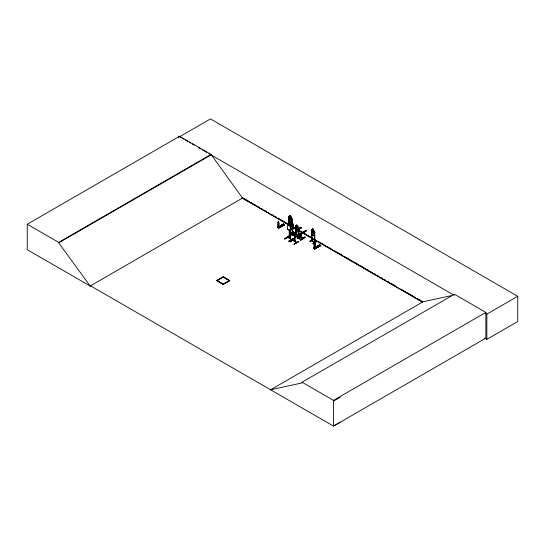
<?xml version="1.0" encoding="UTF-8"?>
<svg xmlns="http://www.w3.org/2000/svg" width="545" height="545" viewBox="0 0 545 545"><rect width="100%" height="100%" fill="white"/><g stroke="black" fill="none" stroke-linecap="round" stroke-linejoin="round"><path stroke-width="0.82" d="M293.094 229.193L290.54 227.762L290.39 222.503L290.219 232.647L290.73 232.79L290.362 231.741L290.185 232.688L293.455 234.575L293.094 233.526L293.476 234.534L293.476 232.013M290.253 222.585L290.54 232.831L290.376 227.537M290.689 227.721L290.676 232.756L290.362 231.741M295.41 233.124L295.731 235.856L295.894 228.9L292.556 227.047L292.556 232.088L295.894 233.941L292.556 232.088M295.424 228.927C294.702 228.137 296.31 224.315 295.39 226.005L295.39 229.329L295.424 225.984L296.534 226.223L296.534 224.983M295.547 233.887L295.37 235.678L298.64 237.566L298.796 227.367L298.796 237.45M295.56 228.852L295.574 225.494M295.874 230.712L295.86 235.747L295.54 235.563L298.824 237.463L298.824 236.625L298.279 236.516L298.824 236.625M278.447 226.802C277.167 228.096 279.496 225.664 277.984 227.537L277.984 226.802L278.849 227.469L279.047 224.295A1.029 0.593 60 0 0 278.897 222.885L278.672 221.529M315.003 248.343L315.201 245.168A1.029 0.593 60 0 0 315.051 243.758L315.051 242.852L315.003 243.785A1.029 0.593 60 0 1 315.16 245.196L315.201 245.168M290.233 231.911L290.73 231.952M292.14 233.921L291.909 232.524L291.909 233.785M295.438 225.576L295.724 235.828L295.404 235.638L295.553 234.732L296.787 235.563M278.12 221.583L278.12 222.489L278.182 221.454M278.338 226.809L278.011 227.088L278.018 223.695A1.029 0.593 60 0 1 278.168 222.462M314.37 248.023L314.124 244.596A1.029 0.593 60 0 1 314.322 243.336L314.69 242.218M314.322 242.43L314.526 241.864L314.996 242.757M314.649 247.757L314.479 248.609L314.308 247.532L313.709 247.873L313.791 248.466L319.922 245.175L313.777 248.466L319.901 245.175M281.404 225.834L281.281 225.487M281.874 225.759L281.874 225.487M317.817 246.34L317.388 246.531L317.905 246.633M295.506 234.915L295.915 234.943M291.527 222.885L291.929 221.842L291.561 222.864L289 221.427L288.707 219.982L289.041 221.406M298.612 231.141L298.244 232.211L295.758 230.733M314.676 234.97L314.288 235.985L311.788 234.582L311.454 233.158M296.977 227.871L297.952 227.428L297.27 228.464L297.979 230.344L297.052 228.607C296.623 230.317 295.417 228.948 296.827 228.198L296.153 226.393L296.991 227.865M314.479 248.609L314.145 247.675L314.649 247.811M309.826 241.476L313.13 239.425L309.86 241.319M291.595 228.832L291.595 229.2C292.536 228.273 291.493 230.01 290.294 228.403M291.595 229.2L291.561 228.88M311.44 240.652L314.71 242.505L314.717 231.666L313.641 230.61M312.53 228.764L313.641 229.363L313.566 230.651L314.104 231.373L314.104 233.689L313.566 234.37L312.564 233.791L312.026 232.49L312.026 230.174L312.564 230.072C312.21 226.768 313.28 231.23 311.835 229.561L311.495 229.867L311.801 240.822L311.883 233.178M311.488 240.665L314.792 242.382M292.031 233.512L294.109 232.34M297.291 236.612L301.644 234.152L298.006 236.469M314.383 242.218L314.499 235.529M314.308 248.064L314.506 247.805M288.687 224.956L288.673 216.678L289.048 216.406L289.783 216.835L289.245 217.019L289.783 220.636L290.785 221.216L291.323 220.534L290.853 216.208L290.853 217.455L291.929 218.511L291.895 224.288M290.24 222.987L290.601 222.789M277.555 226.999L278.243 226.706L277.466 227.49L283.468 223.941L282.862 224.377M277.494 227.517L278.733 228.219L284.647 224.799L283.468 223.941M284.633 224.806L283.4 224.097M277.548 227.442L283.768 224.295L277.473 227.503M278.72 228.219L278.352 228.001L284.408 224.669M278.447 228.001L284.361 224.588M284.558 224.567L278.563 227.933M284.504 224.724L278.59 228.144M319.023 245.25L319.622 244.814L313.627 248.377L314.799 248.99M320.712 245.441L314.513 248.881L320.712 245.441L319.622 244.814M320.419 245.454L320.787 245.679L314.86 249.079M314.717 248.997L315.405 248.159L315.405 248.595L314.458 247.88M320.433 245.475L314.506 248.874M90.552 285.832L90.198 286.043L27.25 249.699L27.25 224.233L179.605 136.27L211.058 154.426L242.511 198.053L289.552 225.214M179.605 136.27L179.605 136.74L210.499 118.905L517.75 296.296L517.75 321.502L486.855 339.337L484.648 338.057M27.25 224.233L58.703 242.389L211.058 154.426M340.162 422.293L333.492 426.095L90.511 285.812L90.15 286.016L58.703 242.859L211.058 154.896M90.15 286.016L242.866 197.849M289.048 216.406L291.534 217.884M288.673 216.678L288.802 225.732M278.018 223.695L278.127 227.047M289.095 217.503L288.687 217.394L289.095 217.503L289.095 225.065M291.548 217.85L291.929 218.511M291.595 222.435L291.711 219.008L292.011 224.227M280.729 225.603L281.329 225.174L282.419 225.889L281.329 225.174M281.867 224.949L282.467 224.52L283.557 225.235L282.467 224.52M292.011 219.179L291.595 219.076M283.679 224.152L277.848 227.715M291.282 221.944L292.392 222.544L292.856 224.547L292.856 226.863L292.318 227.551L291.316 226.972L290.778 225.664L291.316 221.924L291.316 223.164L290.546 222.762M292.392 222.544L292.318 223.825L293.612 224.37L293.612 227.735M289.497 225.923L290.178 225.535L289.858 225.351L289.858 226.032M290.56 222.816L293.087 224.186L293.428 227.36M290.642 225.943L290.642 230.985L287.372 229.098L287.44 224.015L290.71 225.909M293.462 224.84L293.047 224.206M287.372 229.098L290.642 230.985M292.556 227.047L292.624 232.054M297.577 225.535L296.5 224.915L296.5 226.243L295.962 226.345L296.5 229.963L297.502 230.542L298.04 229.861L297.536 225.555L297.577 226.781L298.66 227.442M290.294 228.144L292.045 229.282L290.403 228.341M292.992 228.573L290.349 230.263L293.149 228.846M294.361 228.737L295.043 228.341M298.272 227.176L295.751 225.807M298.796 227.367L298.34 227.258L298.279 237.361L298.66 237.525M295.894 228.9L295.765 234.139L297.584 235.188M298.612 227.858L298.231 227.197L298.578 227.851M290.546 232.688L293.094 234.152M290.717 232.783L290.546 232.041M298.21 228.893L301.187 227.381L301.187 228.008L298.381 229.602M294.28 232.422L291.868 233.764L291.868 232.708L293.496 231.823M298.381 229.002L301.187 227.381L301.174 227.987M292.093 232.844L292.502 232.66L292.461 233.682M293.326 232.34L291.909 233.158L293.496 232.456M298.21 229.52L301.024 227.899L301.01 227.279M292.079 233.866L294.28 232.633M293.094 233.526L293.639 233.628M294.314 233.505L294.314 234.139L292.215 235.345L292.127 234.554M284.64 238.867L289 236.135L284.64 238.867L289.184 236.448L289 236.135L284.817 238.969L289.17 236.428M294.232 233.376L292.038 234.609L295.581 236.55L292.038 234.507M293.094 234.364L293.292 231.748M292.038 235.242L294.232 233.975M294.389 234.064L292.202 235.324L292.202 234.725L294.491 233.403L294.491 234.03M289.858 237.375L289.225 237.743L290.178 237.531L290.178 238.165L289.497 238.553L289.497 230.126M216.665 280.505L223.218 276.724L229.765 280.505L223.218 284.497L216.665 280.505L223.218 284.286L229.765 280.505M216.665 280.716L223.218 276.935L229.765 280.716M223.218 277.139L217.033 280.716L223.218 284.074L229.397 280.716L223.218 277.139L223.218 276.724M296.31 235.065L296.494 230.951M296.31 235.086L296.31 230.848M301.133 232.824L300.949 237.763L301.29 232.926M295.308 236.503L306.372 230.372L306.372 231.005L297.114 236.142L297.114 235.542L306.208 230.29L306.195 230.896L299.198 234.936M295.479 236.612L306.372 230.372M297.277 235.835L297.686 235.651L297.277 236.884M296.78 236.285L295.308 237.13L296.95 236.394M288.823 241.074C288.687 242.103 292.14 238.397 293.196 238.567M288.823 241.278L293.367 238.655L288.993 241.367M301.474 234.071L297.114 236.775M297.052 236.755L301.644 234.152M297.992 236.441L301.46 234.261M289.824 241.646C290.744 241.394 299.757 236.04 289.995 241.946M289.824 241.857L294.368 239.235M300.874 235.529L297.223 237.606L300.69 239.575M297.393 237.715L301.072 235.59M298.279 237.361L298.476 227.183M301.072 236.223L297.223 238.233L300.874 236.128M311.583 230.487L311.801 240.822M294.682 233.124L294.682 241.551L295.363 241.156L294.361 241.367L294.361 240.733L295.363 240.522L295.043 240.338M301.317 237.974L301.678 237.974L299.675 237.027L299.675 236.394L302.768 238.179L302.768 238.812M304.873 237L300.493 239.493L300.677 240.229L305.043 237.709L305.043 237.075L300.493 240.127L300.506 239.521M300.663 239.609L305.043 237.075M314.717 231.666L311.835 229.561L311.454 229.833L311.611 240.57M314.383 232.231L314.792 232.334L314.383 232.231L314.628 242.477M298.551 241.857C297.631 242.116 288.618 247.471 298.381 241.564M294.007 244.276L298.551 241.646M314.676 235.018L314.308 236.04L311.788 234.582M311.883 240.359L311.577 240.175M314.792 242.041L311.801 240.563L314.826 242.069M313.177 243.417C323.914 236.721 305.207 247.948 316.591 241.633M314.281 243.363L314.322 243.336A1.029 0.593 60 0 0 314.124 244.596L314.186 247.846M313.709 247.873L314.397 247.58M314.165 247.941L314.308 247.532M316.883 246.476L317.483 246.047L318.58 246.762L317.483 246.047M318.021 245.822L318.621 245.393L319.711 246.108L318.621 245.393M313.62 248.37L319.622 244.903L320.712 245.529M270.238 389.988L422.954 301.814L451.09 295.697M270.592 389.777L302.046 382.937L302.046 382.209L454.401 294.245L485.854 312.401L485.854 338.132L333.492 426.095L333.492 400.364L485.854 312.401M454.401 294.974L454.046 295.186L208.864 153.629M485.397 313.286L486.855 314.131L517.75 296.296M333.492 401.1L340.162 397.298M281.336 225.521L281.82 225.521M317.817 246.653L317.388 246.463M314.669 242.505L314.676 231.659M179.605 136.74L181.069 137.585M182.534 138.43L183.999 139.275M185.457 140.12L187.65 141.387M189.115 142.231L190.58 143.076M192.044 143.921L194.238 145.188M198.625 147.722L200.819 148.989M202.284 149.834L206.671 152.362M290.853 216.208L289.742 215.609L289.783 216.917M289.783 215.677L290.785 216.256M312.564 228.832L313.566 229.411M289.068 221.379L292.14 223.103L291.493 222.319L291.493 222.728M293.612 224.37L293.156 224.268L293.156 227.626M244.337 198.693L249.481 201.664M250.952 202.515L253.159 203.789M254.624 204.634L256.096 205.485M257.567 206.33L259.774 207.604M261.246 208.456L262.71 209.307M264.182 210.152L266.389 211.426M267.861 212.278L269.325 213.122M271.533 214.396L273.004 215.248M274.476 216.093L275.94 216.944M278.148 218.218L279.619 219.063M281.091 219.914L287.706 223.729M298.728 230.099L302.407 232.218M303.872 233.069L306.079 234.343M307.55 235.188L309.022 236.04M310.493 236.891L312.694 238.158M314.165 239.01L315.637 239.861M317.837 241.128L319.309 241.98M320.78 242.832L322.987 244.106M324.459 244.95L325.924 245.802M327.395 246.647L329.602 247.921M331.074 248.772L332.539 249.617M334.746 250.891L336.217 251.742M337.689 252.587L342.832 255.557M344.304 256.409L352.39 261.075M353.855 261.927L359.005 264.897M360.47 265.742L365.62 268.719M367.085 269.564L369.292 270.838M370.764 271.689L372.235 272.534M373.706 273.386L375.907 274.66M377.378 275.504L378.85 276.356M381.05 277.63L382.522 278.475M383.993 279.326L385.465 280.171M387.672 281.445L389.137 282.296M390.608 283.141L395.752 286.118M400.902 289.088L405.31 291.63M406.781 292.481L415.603 297.57M417.068 298.422L422.218 301.392M293.224 227.333L295.431 228.607M298.374 230.303L422.593 302.025M242.028 197.985L289.225 225.235M293.653 227.79L295.124 228.641M298.074 230.344L422.702 302.298M301.494 238.076L301.678 233.137M301.494 233.049L301.678 237.974M290.403 228.076L291.991 228.866M282.862 224.288L283.959 224.915M296.405 232.088L296.405 232.722M301.589 235.086L301.589 235.713M319.023 245.161L320.113 245.788M281.867 224.867L282.957 225.494M318.021 245.741L319.111 246.367M280.729 225.514L281.82 226.148M316.883 246.395L317.98 247.021M295.547 234.221L297.406 235.29L297.413 236.544L297.413 235.495M292.277 232.524L292.277 233.58M297.686 235.651L297.645 236.673M298.462 237.041L295.744 235.862L295.731 235.031M290.362 232.579L293.639 234.473L293.612 232.776M315.405 248.159L314.09 247.709L314.09 248.445M277.936 226.836L278.897 227.449M290.178 237.531L289.177 237.743L289.497 237.899M290.178 238.165L289.177 238.369L289.225 229.97M295.043 240.999L295.315 233.594M302.046 382.209L333.492 400.364M311.924 240.747L311.651 240.202M290.274 226.325L290.601 227.715M278.079 226.986L278.154 226.652M486.855 314.131L486.855 339.337M313.797 247.927L313.797 248.275M301.344 233.137L301.317 237.341M301.133 233.022L301.133 237.239M300.772 239.439L297.311 237.443L297.223 238.233M300.677 239.493L300.677 240.229M297.406 237.709L297.406 238.335M297.325 236.911L297.1 235.522L297.1 236.782M296.95 242.573L292.938 240.243M296.16 230.951L296.16 234.977M295.492 236.503L295.492 237.239M294.409 232.122L294.409 241.367M293.476 224.451L293.476 227.81M293.156 231.829L293.156 234.35M292.215 234.718L292.215 235.345M292.093 232.633L292.093 233.894M291.861 218.525L291.861 221.835M291.589 239.473L287.753 237.252M290.131 225.555L290.131 226.189M290.131 230.596L290.131 238.165L289.858 230.44M288.986 217.564L288.986 225.126M279.163 227.238L279.244 227.721M277.637 227.047L277.637 227.401M223.218 284.074L223.218 284.497M178.372 136.175L178.372 137.844M58.703 242.389L58.703 242.859M292.808 227.313L291.868 225.61C291.425 227.306 290.192 225.943 291.643 225.208L290.969 223.402L291.854 225.051C292.243 223.409 293.523 224.806 292.086 225.473L292.808 227.313M292.992 228.709L290.376 230.249L293.012 228.75M290.608 216.358L289.96 215.984L290.608 216.767L290.608 216.358M313.389 229.513L312.748 229.138L313.389 229.922L313.389 229.513M290.785 217.905L289.783 217.326L289.783 219.642L290.785 220.221L290.785 217.905M313.566 231.06L312.564 230.481L312.564 232.797L313.566 233.376L313.566 231.06M297.325 225.684L296.678 225.31L297.325 226.093L297.325 225.684M292.318 224.24L291.316 223.661L291.316 225.977L292.318 226.556L292.318 224.24M297.502 227.231L296.5 226.652L296.5 228.968L297.502 229.547L297.502 227.231M299.859 234.084L299.859 234.718L299.859 234.084M302.591 238.288L299.498 236.503L299.498 237.13L302.591 238.914L302.591 238.288M296.773 242.471L292.767 240.154L296.773 242.471"/></g></svg>
